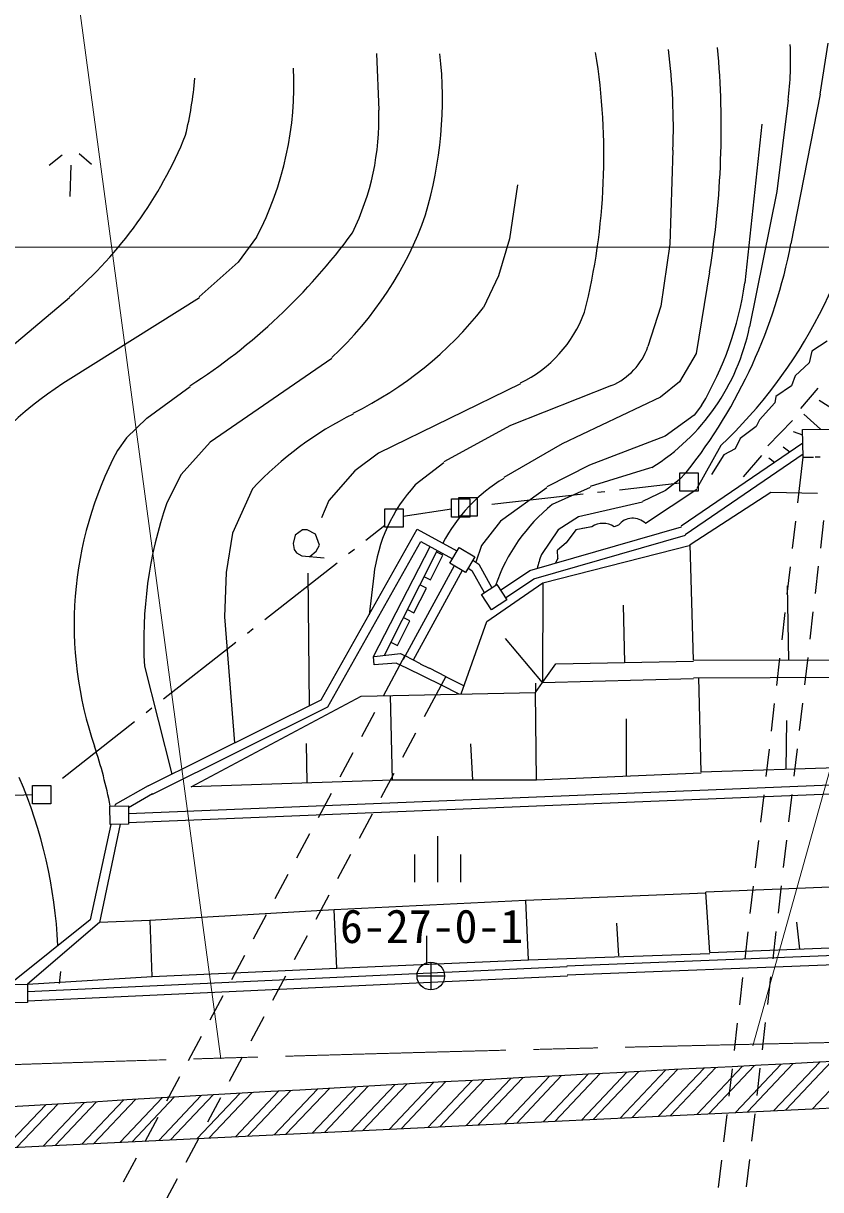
# Model space of a CAD drawing. Units: millimetres, scale not verified. Extents: x 40000 to 680000, y 20000 to 380000.
# Drawn here: x 90534 to 133920, y 280096 to 343564 of the extents above; entities that cross this region are included whole.
import ezdxf
from ezdxf.enums import TextEntityAlignment as Align

# ---------------------------------------------------------------- set-up
doc = ezdxf.new("R2010")
doc.units = ezdxf.units.MM
doc.header["$LTSCALE"] = 1000
doc.linetypes.add('CHAIN', pattern=[18.5, 12, -1.5, 3.5, -1.5])
for name, color, linetype, lineweight in [('M-BGD', 7, 'Continuous', 25), ('M-BMK', 2, 'CHAIN', 13), ('M-BMK-ROW', 30, 'Continuous', 25), ('M-BMK-SRVR', 3, 'Continuous', 25), ('M-STR-HTXT', 7, 'Continuous', 13), ('M-STR-STRD', 7, 'Continuous', 25)]:
    doc.layers.add(name, color=color, linetype=linetype, lineweight=lineweight)
doc.styles.add('ＭＳ ゴシック', font='')
doc.styles.get('ＭＳ ゴシック').set_extended_font_data('MS Gothic')

msp = doc.modelspace()

# ---------------------------------------------------------------- linework, layer by layer
at = {"layer": 'M-BGD'}
for p, q in [((133887, 339701), (134335, 342488)), ((109748, 341928), (109873, 338831)), ((133887, 339701), (132303, 331572)), ((132145, 339374), (131527, 334414)), ((130709, 338070), (129787, 329436)), ((92648, 336385), (91943, 335823)), ((93570, 336484), (94251, 335902)), ((125884, 336666), (125704, 331541)), ((93128, 335839), (93070, 334145)), ((117427, 334778), (116984, 331844)), ((131527, 334414), (130052, 327047)), ((103224, 331925), (102223, 330568)), ((116984, 331844), (116392, 329829)), ((125704, 331541), (125230, 328172)), ((102223, 330568), (100106, 328675)), ((127874, 330047), (127150, 325595)), ((116392, 329829), (115566, 328093)), ((93047, 328631), (83973, 321010)), ((100115, 328625), (93123, 324232)), ((125230, 328172), (124520, 325973)), ((134266, 326265), (133444, 325727)), ((127150, 325595), (126246, 324053)), ((133444, 325727), (133295, 325087)), ((107325, 325325), (100701, 320764)), ((133295, 325087), (132526, 324386)), ((132526, 324386), (132335, 323829)), ((97247, 322073), (99613, 323793)), ((117593, 323944), (109866, 320176)), ((122542, 323856), (117051, 321673)), ((126246, 324053), (125208, 323226)), ((132335, 323829), (131475, 323262)), ((133762, 323716), (132819, 322604)), ((125208, 323226), (119860, 320677)), ((131475, 323262), (131423, 322911)), ((133839, 323066), (134678, 322538)), ((127441, 322768), (127033, 322236)), ((131424, 322914), (130586, 321986)), ((97247, 322073), (96140, 321009)), ((127033, 322236), (125456, 321092)), ((130586, 321986), (130406, 321625)), ((131038, 320569), (132394, 321957)), ((132997, 322304), (133917, 321480)), ((117051, 321673), (113416, 319707)), ((130406, 321625), (129544, 320972)), ((132942, 321145), (132437, 321343)), ((132937, 321464), (134469, 321488)), ((132961, 319965), (132937, 321464)), ((96140, 321009), (95652, 320315)), ((100701, 320764), (99128, 319011)), ((119860, 320677), (116676, 318855)), ((125456, 321092), (121343, 319517)), ((126335, 316213), (132949, 320734)), ((128479, 320585), (127179, 318253)), ((129544, 320972), (129274, 320405)), ((109866, 320176), (108572, 319205)), ((126551, 315754), (132958, 320135)), ((128656, 320081), (127979, 319020)), ((129274, 320405), (128656, 320081)), ((130703, 320049), (129706, 318889)), ((131104, 319915), (131411, 319683)), ((131879, 320511), (132238, 320248)), ((132949, 319954), (132661, 317471)), ((132949, 319954), (133532, 319964)), ((133613, 319975), (133896, 319979)), ((113424, 319656), (111860, 318447)), ((121343, 319517), (119015, 318343)), ((124607, 319363), (121371, 318362)), ((124737, 319388), (124607, 319363)), ((99128, 319011), (98341, 317464)), ((108572, 319205), (107150, 317594)), ((126216, 318717), (125471, 318148)), ((126608, 319126), (126216, 318717)), ((103001, 318230), (101912, 315814)), ((119023, 318292), (116504, 316469)), ((121379, 318311), (119311, 317374)), ((125471, 318148), (124221, 317551)), ((127188, 318203), (124397, 316348)), ((126825, 315211), (131214, 318055)), ((131214, 318055), (133744, 317989)), ((107150, 317594), (106754, 316655)), ((124230, 317501), (120746, 316708)), ((120746, 316708), (119643, 315995)), ((116504, 316469), (115469, 315145)), ((118100, 313786), (126344, 316162)), ((121475, 316172), (120590, 316005)), ((121475, 316172), (120954, 316074)), ((122915, 316252), (122688, 316172)), ((132546, 316478), (132374, 314988)), ((134078, 316503), (133905, 315013)), ((101912, 315814), (101574, 313683)), ((105327, 315718), (105210, 315254)), ((105719, 316004), (105327, 315718)), ((105974, 316008), (105719, 316004)), ((106437, 315762), (105974, 316008)), ((106656, 315173), (106437, 315762)), ((106742, 306752), (111967, 316046)), ((111967, 316046), (114131, 314855)), ((118313, 313327), (126560, 315704)), ((119643, 315995), (118721, 314662)), ((120590, 316005), (120075, 315289)), ((105210, 315254), (105267, 314938)), ((105267, 314938), (105394, 314752)), ((106115, 314548), (106465, 314839)), ((106465, 314839), (106656, 315173)), ((107103, 306372), (112160, 315369)), ((109583, 309110), (112675, 315086)), ((113048, 314881), (110174, 309172)), ((112160, 315369), (113878, 314424)), ((115469, 315145), (115155, 314237)), ((118808, 313109), (126833, 315161)), ((120075, 315289), (119607, 314898)), ((119614, 314453), (119607, 314898)), ((126997, 308912), (126825, 315211)), ((105394, 314752), (105681, 314585)), ((105681, 314585), (106895, 314482)), ((112689, 313279), (113364, 314619)), ((113364, 314619), (113006, 314799)), ((114990, 314343), (115314, 314134)), ((119614, 314453), (119495, 314188)), ((101574, 313683), (101485, 311262)), ((106012, 313638), (106094, 306429)), ((113975, 314039), (111195, 308937)), ((114407, 313786), (111750, 308912)), ((114737, 313912), (114939, 313781)), ((114939, 313781), (115613, 312584)), ((115314, 314134), (116034, 312854)), ((116501, 312723), (118100, 313786)), ((132259, 313994), (132086, 312504)), ((133789, 314020), (133616, 312530)), ((109599, 313510), (109345, 311382)), ((112464, 312833), (112107, 313012)), ((112332, 313459), (112689, 313279)), ((115756, 311018), (118808, 313109)), ((116771, 312302), (118313, 313327)), ((118808, 313109), (118784, 307698)), ((132187, 308917), (132113, 312954)), ((111790, 311493), (112464, 312833)), ((111433, 311673), (111790, 311493)), ((123258, 308784), (123195, 311907)), ((101485, 311262), (102032, 304408)), ((110891, 309706), (111565, 311046)), ((111565, 311046), (111208, 311226)), ((114360, 307069), (115756, 311018)), ((131971, 311511), (131799, 310021)), ((133501, 311537), (133328, 310047)), ((110534, 309886), (110891, 309706)), ((118784, 307698), (116766, 310094)), ((109630, 308656), (109583, 309110)), ((109617, 309113), (111056, 309264)), ((111295, 309155), (110116, 306951)), ((111056, 309264), (111304, 309138)), ((111295, 309155), (112121, 308737)), ((97125, 308585), (98620, 302710)), ((110827, 308747), (109630, 308656)), ((111398, 308467), (110827, 308747)), ((113284, 307541), (111398, 308467)), ((112130, 308719), (112622, 308469)), ((112614, 308488), (113527, 308026)), ((118784, 307698), (119511, 308706)), ((119511, 308706), (127005, 308862)), ((126997, 308912), (137377, 308921)), ((131684, 309027), (131511, 307537)), ((133213, 309053), (133040, 307563)), ((113527, 308026), (112348, 305822)), ((113534, 308007), (114516, 307509)), ((118784, 307698), (127004, 307904)), ((126996, 307954), (137246, 308000)), ((127414, 302812), (127286, 307961)), ((114246, 307068), (113284, 307541)), ((118399, 307657), (118410, 307157)), ((118410, 307157), (118784, 307698)), ((97320, 302063), (106742, 306752)), ((99665, 302020), (108920, 306951)), ((108920, 306951), (118410, 307157)), ((110621, 302377), (110521, 306986)), ((118459, 302383), (118410, 307157)), ((132924, 306570), (132751, 305080)), ((97559, 301624), (107103, 306372)), ((109645, 306069), (108937, 304746)), ((131396, 306544), (131224, 305054)), ((123355, 302640), (123347, 305721)), ((132040, 302962), (132087, 305625)), ((111876, 304940), (111169, 303617)), ((105981, 302226), (105947, 304367)), ((114986, 302380), (114877, 304348)), ((131109, 304061), (130936, 302571)), ((132636, 304087), (132463, 302597)), ((108466, 303864), (107758, 302541)), ((127423, 302762), (118459, 302383)), ((137237, 303131), (127414, 302812)), ((96256, 300569), (138055, 302278)), ((110621, 302377), (99665, 302020)), ((110697, 302735), (109990, 301413)), ((118459, 302383), (110621, 302377)), ((97320, 302063), (95527, 301047)), ((97566, 301628), (96251, 300882)), ((96263, 300069), (138067, 301778)), ((107287, 301660), (106579, 300337)), ((130821, 301577), (130649, 300087)), ((132348, 301603), (132175, 300113)), ((95527, 301047), (95512, 300976)), ((109518, 300531), (108811, 299208)), ((95293, 299973), (94163, 294787)), ((95811, 299981), (94672, 294638)), ((106108, 299455), (105400, 298132)), ((113082, 296832), (113082, 299332)), ((130534, 299094), (130361, 297604)), ((132059, 299120), (131886, 297630)), ((108339, 298326), (107632, 297004)), ((111832, 296832), (111832, 298332)), ((114332, 296832), (114332, 298332)), ((104929, 297251), (104222, 295928)), ((137627, 296679), (127668, 296283)), ((130246, 296610), (130074, 295120)), ((131771, 296637), (131598, 295147)), ((107160, 296122), (106453, 294799)), ((117860, 295839), (107447, 295317)), ((127676, 296233), (117860, 295839)), ((118014, 292611), (117885, 295840)), ((127883, 292996), (127668, 296283)), ((107447, 295317), (97426, 294741)), ((107601, 292149), (107447, 295317)), ((94163, 294787), (89773, 291264)), ((94672, 294638), (90754, 291279)), ((97426, 294741), (94672, 294638)), ((97546, 291692), (97432, 294741)), ((103750, 295046), (103043, 293723)), ((122944, 292829), (122823, 294593)), ((132781, 293191), (132622, 294650)), ((105981, 293917), (105274, 292595)), ((112488, 292366), (112493, 293918)), ((129959, 294127), (129786, 292637)), ((131483, 294153), (131310, 292663)), ((127883, 292996), (137679, 293387)), ((102571, 292842), (101864, 291519)), ((107601, 292149), (118014, 292611)), ((118014, 292611), (127891, 292946)), ((120109, 292283), (135144, 292874)), ((90760, 290871), (120117, 292233)), ((92504, 291308), (92570, 291973)), ((97546, 291692), (107601, 292149)), ((120130, 291784), (135164, 292375)), ((90754, 291279), (97546, 291692)), ((90768, 290371), (120139, 291734)), ((104802, 291713), (104095, 290390)), ((129671, 291644), (129499, 290153)), ((131194, 291670), (131021, 290180)), ((101392, 290637), (100685, 289314)), ((103623, 289508), (102916, 288185)), ((129384, 289160), (129211, 287670)), ((130906, 289187), (130733, 287697)), ((100213, 288432), (99506, 287110)), ((102444, 287304), (101737, 285981)), ((129096, 286677), (128924, 285187)), ((130618, 286704), (130445, 285214)), ((99034, 286228), (98327, 284905)), ((101265, 285099), (100558, 283776)), ((97855, 284023), (97148, 282701)), ((128809, 284193), (128636, 282703)), ((130330, 284220), (130157, 282730)), ((100086, 282895), (99379, 281572)), ((96676, 281819), (95969, 280496)), ((128521, 281710), (128348, 280220)), ((130041, 281737), (129868, 280247)), ((98907, 280690), (98200, 279367))]:
    msp.add_line(p, q, dxfattribs=at)
for points in [[(113735, 314181), (114241, 315043), (115103, 314537), (114597, 313674)], [(115464, 312489), (116306, 313028), (116845, 312186), (116003, 311647)], [(95249, 300972), (96249, 300988), (96265, 299988), (95265, 299972)], [(89754, 291264), (90754, 291279), (90769, 290279), (89770, 290264)]]:
    msp.add_lwpolyline(points, close=True, dxfattribs=at)
for centre, major_axis, ratio, start_param, end_param in [((92383, 337867), (-535, 33809), 0.991376, 4.661165, 4.823272), ((80723, 337893), (-762, 48196), 0.991376, 4.533203, 4.787093), ((114625, 341597), (-282, 17810), 0.991376, 4.571576, 4.742034), ((91797, 339444), (-344, 21727), 0.991376, 4.402473, 4.81014), ((87618, 336377), (-550, 34802), 0.991376, 4.449046, 4.858234), ((87464, 340273), (-284, 17952), 0.991376, 4.213092, 4.743865), ((80234, 342242), (-314, 19869), 0.991376, 4.454949, 4.612721), ((96039, 338363), (-221, 13960), 0.991376, 4.237051, 4.730233), ((78339, 346144), (-362, 22902), 0.991376, 3.829751, 4.309027), ((110463, 340008), (-420, 26592), 0.991376, 3.877937, 4.555738), ((94444, 339564), (-304, 19228), 0.991376, 3.866851, 4.356225), ((81920, 351886), (-525, 33227), 0.991376, 3.69209, 4.061547), ((104306, 337063), (-455, 28765), 0.991376, 4.023506, 4.504679), ((112078, 332026), (-285, 18047), 0.991376, 4.158148, 4.552743), ((99510, 340936), (-327, 20664), 0.991376, 3.578731, 4.026146), ((114563, 330316), (-111, 7016), 0.991376, 3.574895, 4.336778), ((118504, 329498), (-188, 11902), 0.991376, 3.682107, 4.489393), ((121170, 327161), (-57, 3582), 0.991376, 3.522318, 4.358789), ((102959, 307705), (-305, 19272), 0.991376, 0.524757, 0.950351), ((116962, 304890), (-307, 19393), 0.991376, 0.440498, 0.796652), ((113226, 310834), (-318, 20098), 0.991376, 1.06391, 1.890344), ((121195, 311129), (-141, 8920), 0.991376, 0.519177, 1.071476), ((118331, 312434), (-140, 8872), 0.991376, 0.810688, 1.433584), ((119861, 309934), (-363, 22971), 0.991376, 1.2212, 1.613895), ((125288, 309812), (-153, 9669), 0.991376, 0.657215, 1.221442), ((122081, 315226), (-18, 1127), 0.991376, 5.692445, 6.846854), ((123700, 315626), (-16, 1009), 0.991375, 5.495107, 7.168477), ((137551, 308393), (-316, 19998), 0.991376, 1.236302, 1.276315), ((69705, 295873), (-415, 26280), 0.991376, 4.891956, 5.019948), ((66151, 292044), (-419, 26528), 0.991376, 4.747392, 5.102498)]:
    msp.add_ellipse(centre, major_axis=major_axis, ratio=ratio, start_param=start_param, end_param=end_param, dxfattribs=at)
at = {"layer": 'M-BMK'}
msp.add_open_spline([(67817, 286118), (77544, 286480), (79996, 286572), (87803, 286830), (95611, 287089), (99985, 287222), (107794, 287442), (115603, 287661), (119978, 287773), (127788, 287953), (135597, 288134), (139972, 288224), (147783, 288365), (155593, 288507), (159969, 288575), (167780, 288677), (175592, 288779), (179968, 288826), (187780, 288889), (195591, 288952), (199967, 288977), (207779, 289001), (215591, 289025), (219967, 289034), (227779, 289013), (235591, 288992), (239967, 288970), (247779, 288925), (248060, 288923), (248216, 288922), (248497, 288920), (256028, 288869), (260248, 288841), (267779, 288784), (275660, 288724), (280075, 288668), (287955, 288596), (303579, 288454), (312333, 288542), (327954, 288243), (327972, 288242), (327991, 288242), (328009, 288241)], degree=3, knots=[0, 0, 0, 0, 1, 1, 1, 2, 2, 2, 3, 3, 3, 4, 4, 4, 5, 5, 5, 6, 6, 6, 7, 7, 7, 8, 8, 8, 9, 9, 9, 10, 10, 10, 11, 11, 11, 12, 12, 12, 13, 13, 13, 14, 14, 14, 14], dxfattribs=at)
at = {"layer": 'M-BMK-ROW'}
for p, q in [((121784, 318050), (122181, 318095)), ((122976, 318184), (126251, 318554)), ((116020, 317400), (120989, 317960)), ((113832, 317120), (111210, 316725)), ((114835, 316753), (114835, 316694)), ((115225, 316753), (114835, 316753)), ((109176, 315447), (110208, 316257)), ((108232, 314706), (108547, 314953)), ((103670, 311125), (107603, 314212)), ((102726, 310384), (103041, 310631)), ((98164, 306803), (102097, 309890)), ((97220, 306062), (97534, 306309)), ((92657, 302481), (96590, 305568)), ((91026, 301578), (87815, 301477))]:
    msp.add_line(p, q, dxfattribs=at)
for points in [[(127253, 318109), (126251, 318108), (126250, 319111), (127253, 319111)], [(111210, 316149), (110208, 316149), (110207, 317151), (111210, 317151)], [(92028, 301093), (91026, 301092), (91026, 302094), (92028, 302095)]]:
    msp.add_lwpolyline(points, close=True, dxfattribs=at)
for points in [[(114835, 316694), (113832, 316693), (113832, 317696), (114223, 317696)], [(114223, 317696), (114223, 317755), (115225, 317755), (115225, 316753)], [(114223, 317696), (114834, 317696), (114835, 316753)], [(114835, 316753), (114223, 316753), (114223, 317696)]]:
    msp.add_lwpolyline(points, dxfattribs=at)
at = {"layer": 'M-BMK-SRVR'}
for p, q in [((112705, 292473), (112705, 290973)), ((113455, 291723), (111955, 291723))]:
    msp.add_line(p, q, dxfattribs=at)
msp.add_circle((112705, 291723), 750, dxfattribs=at)
at = {"layer": 'M-STR-HTXT'}
for p, q in [((130226, 287929), (150231, 359566)), ((91796, 357684), (101284, 287215)), ((568276, 331384), (66198, 331382))]:
    msp.add_line(p, q, dxfattribs=at)
at = {"layer": 'M-STR-STRD'}
for p, q in [((129284, 284299), (131768, 286924)), ((129934, 284331), (132419, 286957)), ((131377, 284401), (133865, 287030)), ((132026, 284433), (134515, 287063)), ((133469, 284503), (135960, 287135)), ((116730, 283689), (119169, 286267)), ((117379, 283721), (119822, 286302)), ((118822, 283791), (121272, 286380)), ((119472, 283823), (121924, 286414)), ((120915, 283893), (123373, 286491)), ((121564, 283924), (124025, 286525)), ((123007, 283994), (125473, 286601)), ((123657, 284026), (126125, 286635)), ((125100, 284096), (127573, 286710)), ((125749, 284128), (128224, 286743)), ((127192, 284198), (129671, 286818)), ((127841, 284229), (130322, 286851)), ((104826, 283112), (107189, 285610)), ((106269, 283182), (108643, 285691)), ((106918, 283213), (109297, 285728)), ((108361, 283284), (110750, 285809)), ((109011, 283315), (111404, 285845)), ((110453, 283385), (112857, 285925)), ((111103, 283416), (113510, 285961)), ((112546, 283486), (114962, 286040)), ((113195, 283518), (115615, 286076)), ((114638, 283588), (117066, 286154)), ((115287, 283619), (117719, 286189)), ((94364, 282603), (96635, 285004)), ((95807, 282673), (98092, 285089)), ((96456, 282705), (98748, 285127)), ((97899, 282775), (100205, 285212)), ((98549, 282807), (100860, 285249)), ((99992, 282877), (102316, 285333)), ((100641, 282908), (102971, 285371)), ((102084, 282978), (104426, 285454)), ((102733, 283010), (105081, 285491)), ((104176, 283080), (106535, 285573)), ((89529, 282368), (91750, 284715)), ((90179, 282400), (92406, 284754)), ((91622, 282470), (93865, 284841)), ((92271, 282502), (94521, 284880)), ((93714, 282572), (95979, 284965)), ((119472, 283823), (142488, 284940)), ((73439, 281586), (119472, 283823))]:
    msp.add_line(p, q, dxfattribs=at)
msp.add_arc((359818, -4207093), 4499800, 91.15862, 93.71911, dxfattribs=at)

# ---------------------------------------------------------------- texts
at = {"layer": 'M-BMK-SRVR', "style": 'ＭＳ ゴシック'}
msp.add_text('6-27-0-1', height=1833, dxfattribs=at).set_placement((107763, 292966), align=Align.BOTTOM_LEFT)

doc.saveas('drawing.dxf')
